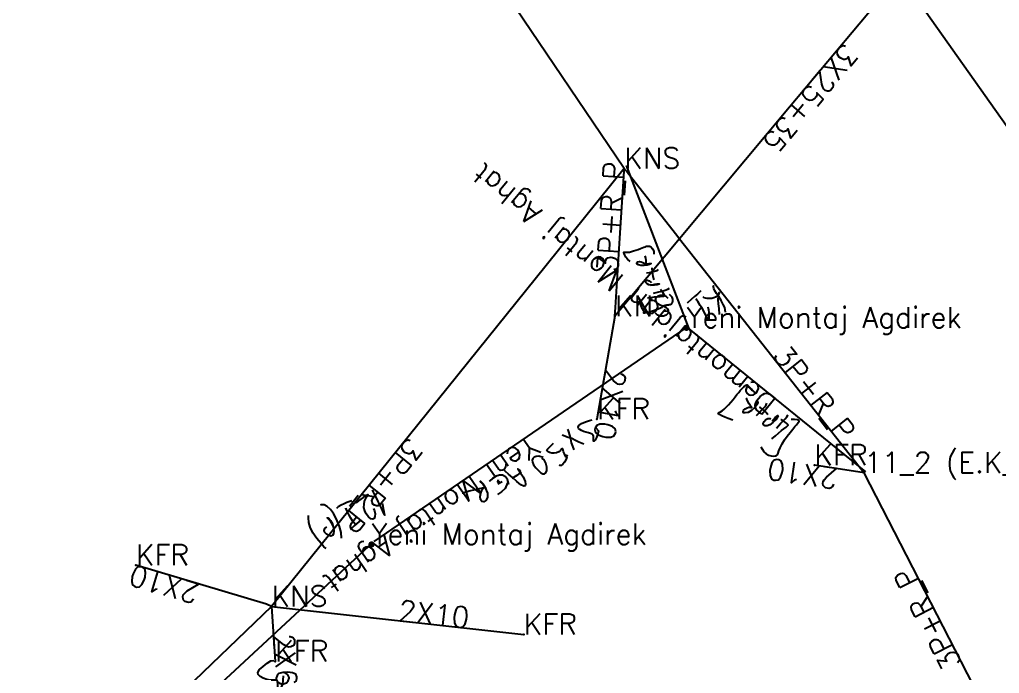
# Model space of a CAD drawing. Extents: x 510644 to 510972, y 4590403 to 4590808.
# Drawn here: x 510708.3 to 510802.9, y 4590593.4 to 4590656.6 of the extents above; entities that cross this region are included whole.
import ezdxf

# ---------------------------------------------------------------- set-up
doc = ezdxf.new("R2010")
doc.units = 0
doc.header["$MEASUREMENT"] = 0
for name, color, linetype, true_color in [('11_2_(E.K_2)', 96, 'Continuous', 0x008000), ('2X10', 96, 'Continuous', 0x008000), ('2X6', 96, 'Continuous', 0x008000), ('3P+R_P', 96, 'Continuous', 0x008000), ('3X25+35', 96, 'Continuous', 0x008000), ('Cizimler', 5, 'Continuous', 0x0000ff), ('Demontajdan_Montaj_Aghat', 96, 'Continuous', 0x008000), ('KOFRA', 96, 'Continuous', 0x008000), ('KONSOL', 96, 'Continuous', 0x008000), ('Yeni_Montaj_Agdirek', 5, 'Continuous', 0x0000ff), ('Yeni_Montaj_Aghat', 5, 'Continuous', 0x0000ff)]:
    doc.layers.add(name, color=color, linetype=linetype, true_color=true_color)
doc.layers.add('Etiket', color=7, linetype='Continuous')
doc.styles.get("Standard").update_dxf_attribs({"font": 'simplex.shx'})

msp = doc.modelspace()

# ---------------------------------------------------------------- linework, layer by layer
at = {"layer": '11_2_(E.K_2)', "color": 96, "true_color": 0x008000}
msp.add_point((510789.8739, 4590612.8192), dxfattribs=at)
at = {"layer": '2X10', "color": 96, "true_color": 0x008000}
for p, q in [((510765.7862, 4590627.9322), (510764.0486, 4590618.0008)), ((510789.8739, 4590612.8192), (510785.0598, 4590613.5463)), ((510732.6178, 4590599.9077), (510756.986, 4590597.2118))]:
    msp.add_line(p, q, dxfattribs=at)
msp.add_polyline3d([(510732.6178, 4590599.9077, 0), (510732.1258, 4590600.1268, 0), (510719.5153, 4590603.8807, 0)], dxfattribs=at)
at = {"layer": '2X6', "color": 96, "true_color": 0x008000}
msp.add_line((510732.6178, 4590599.9077), (510732.9682, 4590594.6087), dxfattribs=at)
at = {"layer": '3P+R_P', "color": 96, "true_color": 0x008000}
for p, q in [((510766.6975, 4590642.1983), (510742.8205, 4590677.51)), ((510793.7438, 4590660.3093), (510815.177, 4590629.9538)), ((510808.8202, 4590576.0166), (510789.8739, 4590612.8192)), ((510732.6178, 4590599.9077), (510708.2862, 4590576.5414))]:
    msp.add_line(p, q, dxfattribs=at)
for points in [[(510766.6975, 4590642.1983, 0), (510759.1504, 4590632.8329, 0), (510732.6178, 4590599.9077, 0)], [(510765.7862, 4590627.9322, 0), (510765.8407, 4590628.7854, 0), (510766.2671, 4590635.46, 0), (510766.682, 4590641.9552, 0), (510766.6975, 4590642.1983, 0)], [(510766.6975, 4590642.1983, 0), (510766.788, 4590642.0836, 0), (510767.0322, 4590641.774, 0), (510771.7759, 4590635.7608, 0), (510772.0452, 4590635.4194, 0), (510789.8739, 4590612.8192, 0)]]:
    msp.add_polyline3d(points, dxfattribs=at)
at = {"layer": '3X25+35', "color": 96, "true_color": 0x008000}
msp.add_polyline3d([(510793.2653, 4590660.8035, 0), (510793.2467, 4590660.7813, 0), (510782.6592, 4590648.1162, 0), (510772.0452, 4590635.4194, 0), (510765.7862, 4590627.9322, 0)], dxfattribs=at)
at = {"layer": 'Cizimler', "color": 5, "true_color": 0x0000ff}
msp.add_line((510754.8961, 4590611.9415), (510754.4927, 4590611.73), dxfattribs=at)
for points in [[(510767.2524, 4590633.2192, 0), (510766.9946, 4590633.4597, 0), (510766.8635, 4590633.6469, 0), (510766.7603, 4590633.8189, 0), (510766.6924, 4590633.978, 0), (510766.6585, 4590634.0842, 0), (510766.6585, 4590634.1298, 0), (510766.7291, 4590634.1355, 0), (510766.8543, 4590634.1261, 0), (510767.0094, 4590634.1187, 0), (510767.1898, 4590634.1346, 0), (510767.3872, 4590634.1809, 0), (510767.6058, 4590634.2479, 0), (510767.8208, 4590634.3205, 0), (510768.0434, 4590634.3889, 0), (510768.2548, 4590634.4641, 0), (510768.4366, 4590634.5373, 0), (510768.5922, 4590634.6031, 0), (510768.7408, 4590634.649, 0), (510768.855, 4590634.6859, 0), (510768.9422, 4590634.694, 0), (510769.0145, 4590634.6994, 0), (510769.0747, 4590634.7027, 0), (510769.1405, 4590634.6991, 0), (510769.2101, 4590634.6608, 0), (510769.3097, 4590634.5901, 0), (510769.4405, 4590634.4327, 0), (510769.5465, 4590634.2059, 0), (510769.5534, 4590633.9283, 0)], [(510768.666, 4590632.9383, 0), (510769.0884, 4590633.0195, 0), (510769.2336, 4590633.0302, 0), (510769.2874, 4590633.0237, 0), (510769.2725, 4590632.9911, 0), (510769.1448, 4590632.9218, 0), (510768.9143, 4590632.8549, 0), (510768.6175, 4590632.8206, 0), (510768.3081, 4590632.8354, 0), (510768.0624, 4590632.8942, 0), (510767.9229, 4590632.9869, 0), (510767.9033, 4590633.0951, 0), (510767.986, 4590633.1764, 0), (510768.1533, 4590633.2111, 0), (510768.3402, 4590633.1988, 0), (510768.5022, 4590633.1285, 0), (510768.6184, 4590633.0492, 0), (510768.6964, 4590632.9755, 0), (510768.7496, 4590632.9292, 0), (510768.7741, 4590632.9177, 0), (510768.7915, 4590632.9714, 0), (510768.8051, 4590633.1009, 0), (510768.8113, 4590633.309, 0), (510768.7722, 4590633.5453, 0), (510768.7009, 4590633.7703, 0)], [(510768.8612, 4590632.1215, 0), (510769.1383, 4590632.1463, 0), (510769.8634, 4590632.363, 0), (510770.0054, 4590632.4338, 0)], [(510769.5853, 4590631.444, 0), (510769.5037, 4590631.766, 0), (510769.4639, 4590631.9998, 0), (510769.4178, 4590632.2606, 0), (510769.3857, 4590632.5213, 0), (510769.3782, 4590632.6041, 0)], [(510769.2187, 4590630.9241, 0), (510769.6569, 4590631.0298, 0), (510769.8749, 4590631.0752, 0), (510770.0259, 4590631.0726, 0), (510770.0793, 4590631.0562, 0), (510770.0571, 4590631.0161, 0), (510769.889, 4590630.9551, 0), (510769.614, 4590630.9252, 0), (510769.3283, 4590630.9373, 0), (510769.0721, 4590630.9808, 0), (510768.8971, 4590631.0675, 0), (510768.7952, 4590631.1774, 0), (510768.774, 4590631.299, 0), (510768.8187, 4590631.394, 0), (510768.9451, 4590631.4072, 0), (510769.1082, 4590631.3436, 0), (510769.2657, 4590631.2139, 0), (510769.3056, 4590631.1586, 0)], [(510768.3128, 4590629.4135, 0), (510768.2738, 4590629.0424, 0), (510768.3297, 4590628.8557, 0), (510768.4239, 4590628.6796, 0), (510768.5146, 4590628.5326, 0), (510768.5615, 4590628.4134, 0), (510768.5781, 4590628.3444, 0), (510768.5749, 4590628.3136, 0), (510768.5488, 4590628.2945, 0), (510768.5455, 4590628.2725, 0), (510768.578, 4590628.2541, 0), (510768.6739, 4590628.2489, 0), (510768.8433, 4590628.2797, 0), (510769.1234, 4590628.3522, 0), (510769.4275, 4590628.4437, 0), (510769.7164, 4590628.5405, 0), (510769.9731, 4590628.6483, 0), (510770.1985, 4590628.7435, 0), (510770.3654, 4590628.8188, 0), (510770.4479, 4590628.8729, 0), (510770.4894, 4590628.9244, 0), (510770.5496, 4590628.9607, 0), (510770.6385, 4590628.9866, 0), (510770.7282, 4590629.0043, 0), (510770.808, 4590629.0201, 0), (510770.8707, 4590629.0299, 0), (510770.959, 4590629.0438, 0), (510771.0506, 4590629.059, 0), (510771.13, 4590629.0757, 0), (510771.1808, 4590629.0854, 0), (510771.2275, 4590629.0959, 0), (510771.2728, 4590629.1151, 0), (510771.298, 4590629.1357, 0), (510771.3326, 4590629.1795, 0), (510771.3439, 4590629.2295, 0), (510771.3651, 4590629.292, 0), (510771.3894, 4590629.3668, 0), (510771.4025, 4590629.4554, 0), (510771.3903, 4590629.5801, 0), (510771.3098, 4590629.7709, 0), (510771.0798, 4590630.0166, 0)], [(510768.9281, 4590629.7186, 0), (510769.2834, 4590629.755, 0), (510769.6144, 4590629.7948, 0), (510769.9203, 4590629.8231, 0), (510770.1552, 4590629.8509, 0), (510770.323, 4590629.8647, 0), (510770.4501, 4590629.8741, 0), (510770.5265, 4590629.8802, 0), (510770.5599, 4590629.9032, 0), (510770.5762, 4590629.9625, 0), (510770.5283, 4590630.0667, 0), (510770.4152, 4590630.216, 0), (510770.2798, 4590630.3857, 0), (510770.1848, 4590630.4993, 0)], [(510769.5293, 4590630.1747, 0), (510769.7724, 4590630.2248, 0), (510770.0225, 4590630.281, 0), (510770.3488, 4590630.3582, 0), (510770.649, 4590630.4548, 0), (510770.9146, 4590630.5399, 0), (510771.0712, 4590630.6311, 0)], [(510774.0974, 4590630.3739, 0), (510773.7644, 4590630.0569, 0), (510773.4871, 4590629.8256, 0), (510773.1598, 4590629.5561, 0), (510772.8126, 4590629.2328, 0), (510772.7647, 4590629.1897, 0)], [(510775.8968, 4590628.089, 0), (510775.8741, 4590628.6924, 0), (510775.8136, 4590629.1228, 0), (510775.7761, 4590629.5238, 0), (510775.7871, 4590629.8695, 0), (510775.8174, 4590630.1019, 0), (510775.8564, 4590630.2331, 0), (510775.8773, 4590630.2055, 0), (510775.8283, 4590630.1035, 0), (510775.7488, 4590629.9794, 0), (510775.5066, 4590629.7732, 0), (510775.3408, 4590629.6987, 0), (510775.1491, 4590629.6586, 0), (510774.9322, 4590629.6421, 0), (510774.7165, 4590629.6366, 0), (510774.5446, 4590629.6652, 0), (510774.4193, 4590629.7212, 0), (510774.3531, 4590629.7706, 0), (510774.3137, 4590629.7969, 0)], [(510776.4825, 4590628.337, 0), (510776.4149, 4590628.7767, 0), (510776.2479, 4590629.0819, 0), (510776.0456, 4590629.4624, 0), (510775.8225, 4590629.8311, 0), (510775.6158, 4590630.1239, 0), (510775.4561, 4590630.3974, 0), (510775.3645, 4590630.6082, 0), (510775.3157, 4590630.7604, 0), (510775.2997, 4590630.8443, 0), (510775.3251, 4590630.8731, 0), (510775.3612, 4590630.8511, 0)], [(510774.7716, 4590628.8481, 0), (510774.8383, 4590628.5398, 0), (510774.8589, 4590628.3085, 0), (510774.8777, 4590628.0619, 0), (510774.8828, 4590627.8452, 0), (510774.88, 4590627.684, 0), (510774.868, 4590627.5813, 0), (510774.8601, 4590627.5461, 0), (510774.8255, 4590627.5837, 0), (510774.7588, 4590627.6911, 0), (510774.6597, 4590627.8675, 0), (510774.5275, 4590628.1196, 0), (510774.3727, 4590628.4078, 0), (510774.2102, 4590628.7079, 0), (510774.0409, 4590628.9666, 0), (510773.913, 4590629.1794, 0), (510773.8044, 4590629.3414, 0), (510773.7185, 4590629.4736, 0), (510773.679, 4590629.5739, 0), (510773.6501, 4590629.608, 0)], [(510777.1831, 4590617.8982, 0), (510776.7185, 4590618.0625, 0), (510776.3995, 4590618.202, 0), (510776.1197, 4590618.3183, 0), (510775.9072, 4590618.4289, 0), (510775.7929, 4590618.5152, 0), (510775.7732, 4590618.5707, 0), (510775.849, 4590618.6229, 0), (510775.986, 4590618.6927, 0), (510776.1516, 4590618.8026, 0), (510776.3441, 4590618.9517, 0), (510776.5566, 4590619.1523, 0), (510776.7718, 4590619.3864, 0), (510776.9888, 4590619.6247, 0), (510777.2025, 4590619.8775, 0), (510777.4038, 4590620.1359, 0), (510777.5858, 4590620.368, 0), (510777.7508, 4590620.5801, 0), (510777.9058, 4590620.7696, 0), (510778.0405, 4590620.9151, 0), (510778.1395, 4590621.0096, 0), (510778.2188, 4590621.093, 0), (510778.2896, 4590621.1675, 0), (510778.3353, 4590621.217, 0), (510778.3827, 4590621.2413, 0), (510778.4341, 4590621.2672, 0), (510778.4687, 4590621.285, 0), (510778.5286, 4590621.2976, 0), (510778.6298, 4590621.25, 0), (510778.7745, 4590621.1209, 0), (510778.9592, 4590620.917, 0), (510779.0581, 4590620.769, 0)], [(510779.3466, 4590619.5133, 0), (510779.5448, 4590619.6878, 0), (510779.5876, 4590619.6706, 0), (510779.5984, 4590619.5801, 0), (510779.5031, 4590619.3804, 0), (510779.2894, 4590619.0998, 0), (510778.9805, 4590618.8296, 0), (510778.66, 4590618.6539, 0), (510778.3926, 4590618.5926, 0), (510778.2289, 4590618.6055, 0), (510778.1716, 4590618.7025, 0), (510778.2189, 4590618.857, 0), (510778.3719, 4590618.9989, 0), (510778.5669, 4590619.0986, 0), (510778.7448, 4590619.1415, 0), (510778.8835, 4590619.1484, 0), (510778.9705, 4590619.1317, 0), (510779.0083, 4590619.1224, 0), (510778.9787, 4590619.1822, 0), (510778.8829, 4590619.2894, 0), (510778.7593, 4590619.4599, 0), (510778.6412, 4590619.6853, 0), (510778.5277, 4590619.923, 0), (510778.4803, 4590620.0311, 0)], [(510779.4704, 4590618.3634, 0), (510779.6858, 4590618.5678, 0), (510779.8685, 4590618.7562, 0), (510780.0673, 4590618.9742, 0), (510780.2663, 4590619.1996, 0), (510780.403, 4590619.3884, 0), (510780.4675, 4590619.5536, 0)], [(510780.5773, 4590618.3981, 0), (510780.4161, 4590618.6302, 0), (510780.2562, 4590618.7859, 0), (510780.0422, 4590618.9527, 0), (510779.8126, 4590619.1234, 0), (510779.7478, 4590619.1691, 0)], [(510763.9558, 4590617.163, 0), (510764.2057, 4590616.8719, 0), (510764.147, 4590616.575, 0), (510764.0154, 4590616.2261, 0), (510763.8778, 4590615.9533, 0), (510763.7771, 4590615.8684, 0), (510763.7367, 4590615.8671, 0), (510763.7225, 4590615.9908, 0), (510763.7385, 4590616.184, 0), (510763.7379, 4590616.344, 0), (510763.6935, 4590616.453, 0), (510763.5975, 4590616.5335, 0), (510763.4411, 4590616.6116, 0), (510763.2355, 4590616.6683, 0), (510762.9973, 4590616.7325, 0), (510762.7635, 4590616.81, 0), (510762.5729, 4590616.8976, 0), (510762.4102, 4590616.9835, 0), (510762.2808, 4590617.1037, 0), (510762.2327, 4590617.2352, 0), (510762.308, 4590617.3755, 0), (510762.5696, 4590617.5631, 0), (510762.9582, 4590617.748, 0), (510763.3335, 4590617.8764, 0), (510763.6023, 4590617.9226, 0)], [(510779.8833, 4590615.3332, 0), (510780.0364, 4590615.0601, 0), (510780.1817, 4590614.8515, 0), (510780.3926, 4590614.6592, 0), (510780.6412, 4590614.5215, 0), (510780.9017, 4590614.4499, 0), (510781.1301, 4590614.435, 0), (510781.2972, 4590614.4411, 0), (510781.4115, 4590614.4705, 0), (510781.4901, 4590614.5658, 0), (510781.5571, 4590614.709, 0), (510781.6377, 4590614.9225, 0), (510781.7652, 4590615.2379, 0), (510781.9521, 4590615.6109, 0), (510782.172, 4590615.9909, 0), (510782.4433, 4590616.3603, 0), (510782.7234, 4590616.7225, 0), (510782.9874, 4590617.0413, 0), (510783.1794, 4590617.2755, 0), (510783.3235, 4590617.4452, 0), (510783.4385, 4590617.5727, 0), (510783.5919, 4590617.8172, 0), (510783.557, 4590617.8637, 0), (510783.4189, 4590617.9219, 0), (510783.1508, 4590617.9782, 0), (510782.8284, 4590617.9763, 0)], [(510780.9934, 4590617.7942, 0), (510781.2784, 4590618.1624, 0), (510781.4211, 4590618.292, 0), (510781.5317, 4590618.3448, 0), (510781.5715, 4590618.3278, 0), (510781.516, 4590618.1867, 0), (510781.3258, 4590617.9365, 0), (510781.0546, 4590617.6687, 0), (510780.7544, 4590617.46, 0), (510780.4864, 4590617.3515, 0), (510780.2645, 4590617.3433, 0), (510780.1328, 4590617.4283, 0), (510780.1097, 4590617.5777, 0), (510780.1991, 4590617.7765, 0), (510780.3602, 4590617.9554, 0), (510780.5669, 4590618.0552, 0), (510780.8026, 4590618.0564, 0), (510780.8695, 4590618.0341, 0)], [(510780.964, 4590616.1082, 0), (510781.2969, 4590616.3891, 0), (510781.598, 4590616.6527, 0), (510781.8888, 4590616.8909, 0), (510782.1273, 4590617.0727, 0), (510782.3226, 4590617.2245, 0), (510782.4486, 4590617.3304, 0), (510782.5007, 4590617.3987, 0), (510782.5171, 4590617.4263, 0), (510782.4918, 4590617.486, 0), (510782.4007, 4590617.5831, 0), (510782.2512, 4590617.7067, 0), (510782.0452, 4590617.8266, 0), (510781.8576, 4590617.9229, 0), (510781.8296, 4590617.9339, 0)], [(510781.3924, 4590617.1187, 0), (510781.6085, 4590617.3578, 0), (510781.7833, 4590617.5647, 0), (510782.0175, 4590617.8041, 0), (510782.2365, 4590618.0311, 0), (510782.4009, 4590618.2276, 0), (510782.5075, 4590618.3648, 0), (510782.526, 4590618.4066, 0)], [(510761.8731, 4590615.0391, 0), (510761.7371, 4590615.4001, 0), (510761.6148, 4590615.7175, 0), (510761.5361, 4590616.0823, 0), (510761.4329, 4590616.4356, 0), (510761.3274, 4590616.7596, 0), (510761.2726, 4590616.9693, 0), (510761.2352, 4590617.031, 0)], [(510762.7939, 4590615.5779, 0), (510762.3221, 4590615.7603, 0), (510762.002, 4590615.9449, 0), (510761.6283, 4590616.1181, 0), (510761.2927, 4590616.239, 0), (510761.0074, 4590616.3308, 0), (510760.8075, 4590616.4016, 0), (510760.6944, 4590616.4477, 0)], [(510761.093, 4590614.3212, 0), (510761.0041, 4590614.4954, 0), (510760.9095, 4590614.6523, 0), (510760.8388, 4590614.8336, 0), (510760.7813, 4590614.9971, 0), (510760.7426, 4590615.1071, 0), (510760.7289, 4590615.1514, 0), (510760.7026, 4590615.1456, 0), (510760.6405, 4590615.082, 0), (510760.5329, 4590614.9705, 0), (510760.369, 4590614.8498, 0), (510760.167, 4590614.757, 0), (510759.9328, 4590614.7107, 0), (510759.7064, 4590614.7255, 0), (510759.4869, 4590614.7757, 0), (510759.3335, 4590614.8458, 0), (510759.2409, 4590614.9236, 0), (510759.2255, 4590615.0063, 0), (510759.2879, 4590615.1114, 0), (510759.4426, 4590615.2489, 0), (510759.6172, 4590615.4273, 0), (510759.7573, 4590615.5895, 0), (510759.8521, 4590615.6816, 0)], [(510758.8492, 4590614.2791, 0), (510758.4362, 4590614.4129, 0), (510758.1997, 4590614.3918, 0), (510758.0057, 4590614.3121, 0), (510757.8618, 4590614.1928, 0), (510757.803, 4590614.0287, 0), (510757.8266, 4590613.8292, 0), (510757.9384, 4590613.5842, 0), (510758.1441, 4590613.2977, 0), (510758.4095, 4590613.0286, 0), (510758.6461, 4590612.827, 0), (510758.8337, 4590612.7224, 0), (510758.9902, 4590612.7132, 0), (510759.1201, 4590612.8094, 0), (510759.2096, 4590613.0349, 0), (510759.2226, 4590613.3638, 0), (510759.1292, 4590613.7404, 0), (510758.9452, 4590614.0737, 0), (510758.7292, 4590614.2131, 0)], [(510760.9767, 4590614.5445, 0), (510761.173, 4590614.4908, 0), (510761.1558, 4590614.3476, 0), (510761.0801, 4590614.1232, 0), (510760.9351, 4590613.8545, 0), (510760.7629, 4590613.639, 0), (510760.6085, 4590613.5177, 0), (510760.478, 4590613.5186, 0), (510760.4169, 4590613.5666, 0)], [(510756.693, 4590612.9924, 0), (510756.404, 4590613.1943, 0), (510756.4717, 4590613.1055, 0), (510756.6552, 4590612.8431, 0), (510756.938, 4590612.418, 0), (510757.1246, 4590611.9728, 0), (510757.1716, 4590611.7034, 0), (510757.1238, 4590611.5491, 0), (510756.9884, 4590611.5214, 0), (510756.7096, 4590611.6534, 0), (510756.3195, 4590611.9762, 0), (510755.8971, 4590612.3604, 0), (510755.519, 4590612.6681, 0), (510755.234, 4590612.9254, 0), (510755.131, 4590613.0357, 0)], [(510755.536, 4590611.6938, 0), (510755.4166, 4590612.1622, 0), (510755.2123, 4590612.4219, 0), (510754.9477, 4590612.5824, 0), (510754.6576, 4590612.5939, 0), (510754.3178, 4590612.4904, 0), (510753.9741, 4590612.2683, 0), (510753.7266, 4590612.055, 0), (510753.6416, 4590611.9817, 0)], [(510756.7307, 4590612.8986, 0), (510756.3074, 4590612.5615, 0), (510755.9974, 4590612.3602, 0), (510755.849, 4590612.2645, 0)], [(510743.3055, 4590609.8729, 0), (510743.3599, 4590609.6015, 0), (510743.3937, 4590609.3523, 0), (510743.4578, 4590609.0864, 0), (510743.5151, 4590608.8712, 0), (510743.5498, 4590608.7498, 0), (510743.5574, 4590608.7224, 0), (510743.5418, 4590608.7574, 0), (510743.4738, 4590608.8794, 0), (510743.3662, 4590609.1078, 0), (510743.2318, 4590609.4114, 0), (510743.0887, 4590609.7313, 0), (510742.9257, 4590610.0564, 0), (510742.7486, 4590610.3937, 0), (510742.5964, 4590610.698, 0), (510742.4848, 4590610.9448, 0), (510742.4142, 4590611.1099, 0), (510742.3661, 4590611.186, 0)], [(510753.3592, 4590611.2607, 0), (510753.1373, 4590611.6164, 0), (510752.9307, 4590611.834, 0), (510752.8157, 4590611.9588, 0), (510752.7975, 4590611.9917, 0), (510752.8602, 4590611.9391, 0), (510753.0243, 4590611.7602, 0), (510753.2625, 4590611.3714, 0), (510753.4713, 4590610.8419, 0), (510753.4737, 4590610.4238, 0), (510753.3288, 4590610.1261, 0), (510753.1231, 4590609.9996, 0), (510752.9291, 4590610.0425, 0), (510752.8035, 4590610.2432, 0), (510752.778, 4590610.5424, 0), (510752.8441, 4590610.8632, 0), (510752.9492, 4590611.1222, 0), (510753.0435, 4590611.2855, 0), (510753.0898, 4590611.3421, 0), (510752.9604, 4590611.3256, 0), (510752.6885, 4590611.2687, 0), (510752.2602, 4590611.1837, 0), (510751.7037, 4590611.0522, 0), (510751.0756, 4590610.8581, 0), (510751.0382, 4590610.8461, 0)], [(510755.4206, 4590611.8376, 0), (510755.2072, 4590611.2891, 0), (510754.8534, 4590610.97, 0), (510754.443, 4590610.7105, 0)], [(510742.4625, 4590609.3621, 0), (510742.579, 4590609.1522, 0), (510742.6434, 4590608.8382, 0), (510742.6093, 4590608.5887, 0), (510742.5223, 4590608.4137, 0), (510742.394, 4590608.3494, 0), (510742.2107, 4590608.3863, 0), (510741.9841, 4590608.5659, 0), (510741.7747, 4590608.8432, 0), (510741.6264, 4590609.1509, 0), (510741.5485, 4590609.4773, 0), (510741.5559, 4590609.7928, 0), (510741.6126, 4590610.0664, 0), (510741.6977, 4590610.2812, 0), (510741.7983, 4590610.4483, 0), (510741.8844, 4590610.569, 0), (510741.9347, 4590610.6325, 0), (510741.9577, 4590610.67, 0), (510741.9575, 4590610.6914, 0), (510741.913, 4590610.6933, 0), (510741.8346, 4590610.6638, 0), (510741.6916, 4590610.5693, 0), (510741.4809, 4590610.423, 0), (510741.2398, 4590610.2597, 0), (510741.0194, 4590610.1013, 0), (510740.8163, 4590609.9508, 0), (510740.7828, 4590609.9191, 0)], [(510739.3819, 4590606.495, 0), (510739.3428, 4590607.0513, 0), (510739.184, 4590607.6365, 0), (510738.9085, 4590608.3473, 0), (510738.6086, 4590608.898, 0), (510738.3055, 4590609.2872, 0), (510738.005, 4590609.5624, 0), (510737.6984, 4590609.7137, 0), (510737.4258, 4590609.7188, 0), (510737.3583, 4590609.6901, 0)], [(510740.3786, 4590610.1123, 0), (510740.1015, 4590610.0077, 0), (510739.8929, 4590609.936, 0), (510739.6271, 4590609.8161, 0), (510739.3399, 4590609.6791, 0), (510739.0668, 4590609.5156, 0), (510738.8909, 4590609.3823, 0)], [(510740.7029, 4590607.842, 0), (510740.4434, 4590608.1806, 0), (510740.2923, 4590608.4343, 0), (510740.1362, 4590608.7265, 0), (510740.0062, 4590608.9972, 0), (510739.8941, 4590609.2089, 0), (510739.8035, 4590609.3723, 0), (510739.79, 4590609.3934, 0)], [(510737.91, 4590605.5062, 0), (510737.6825, 4590605.6595, 0), (510737.4037, 4590605.9776, 0), (510737.0104, 4590606.469, 0), (510736.6266, 4590607.0267, 0), (510736.3496, 4590607.56, 0), (510736.223, 4590608.0287, 0), (510736.1876, 4590608.4669, 0), (510736.2012, 4590608.6819, 0)], [(510738.6952, 4590607.3887, 0), (510738.5174, 4590607.8353, 0), (510738.3558, 4590608.0729, 0), (510738.1986, 4590608.2732, 0), (510738.065, 4590608.4109, 0), (510737.9952, 4590608.4763, 0), (510738.071, 4590608.4582, 0), (510738.1885, 4590608.3718, 0), (510738.3333, 4590608.1967, 0), (510738.4999, 4590607.8915, 0), (510738.6256, 4590607.5115, 0), (510738.6501, 4590607.1732, 0), (510738.5993, 4590606.9164, 0), (510738.504, 4590606.748, 0), (510738.3671, 4590606.6988, 0), (510738.1569, 4590606.7494, 0), (510737.9199, 4590606.8925, 0), (510737.7479, 4590607.0851, 0), (510737.6941, 4590607.2532, 0), (510737.7702, 4590607.4334, 0), (510737.96, 4590607.5941, 0)], [(510741.2785, 4590608.2064, 0), (510741.0682, 4590608.0845, 0), (510740.8614, 4590607.9144, 0), (510740.5983, 4590607.6817, 0), (510740.3592, 4590607.4529, 0), (510740.2147, 4590607.3559, 0)], [(510733.7372, 4590593.2138, 0), (510733.6711, 4590592.3784, 0), (510733.4856, 4590592.03, 0), (510733.323, 4590591.7431, 0), (510733.2341, 4590591.6482, 0), (510733.2142, 4590591.7583, 0), (510733.2226, 4590592.0939, 0), (510733.2186, 4590592.4277, 0), (510733.1879, 4590592.6548, 0), (510733.1215, 4590592.7586, 0), (510732.9793, 4590592.8051, 0), (510732.7755, 4590592.783, 0), (510732.5056, 4590592.8016, 0), (510732.1768, 4590592.8597, 0), (510731.8224, 4590592.9944, 0), (510731.5166, 4590593.152, 0), (510731.33, 4590593.3278, 0), (510731.2873, 4590593.5273, 0), (510731.4725, 4590593.8179, 0), (510731.8202, 4590594.1224, 0), (510732.2143, 4590594.4413, 0), (510732.5526, 4590594.6476, 0), (510732.8394, 4590594.6791, 0)]]:
    msp.add_polyline3d(points, dxfattribs=at)
at = {"layer": 'Demontajdan_Montaj_Aghat', "color": 96, "true_color": 0x008000}
msp.add_polyline3d([(510790.0249, 4590612.9174, 0), (510772.9773, 4590626.7195, 0), (510766.9116, 4590642.4734, 0)], dxfattribs=at)
at = {"layer": 'KOFRA', "color": 96, "true_color": 0x008000}
for p in [(510764.0486, 4590618.0008), (510785.0598, 4590613.5463), (510719.5153, 4590603.8807), (510756.986, 4590597.2118), (510732.9682, 4590594.6087)]:
    msp.add_point(p, dxfattribs=at)
at = {"layer": 'KONSOL', "color": 96, "true_color": 0x008000}
for p in [(510766.6975, 4590642.1983), (510765.7862, 4590627.9322), (510732.6178, 4590599.9077)]:
    msp.add_point(p, dxfattribs=at)
at = {"layer": 'Yeni_Montaj_Agdirek', "color": 1, "lineweight": 211}
for p in [(510772.7075, 4590626.82217), (510742.27773, 4590605.90574)]:
    msp.add_point(p, dxfattribs=at)
at = {"layer": 'Yeni_Montaj_Aghat', "color": 5, "true_color": 0x0000ff}
msp.add_line((510772.6316, 4590626.8066), (510742.5122, 4590606.1725), dxfattribs=at)
msp.add_polyline3d([(510742.4358, 4590606.1053, 0), (510714.8435, 4590580.5165, 0), (510715.1001, 4590580.5078, 0)], dxfattribs=at)

# ---------------------------------------------------------------- texts
at = {"layer": 'Etiket', "color": 96, "true_color": 0x008000}
for s, rotation, p in [('3X25+35', 230.105771, (510787.95295, 4590654.44875)), ('Demontajdan Montaj Aghat', 141.0056318, (510781.5011, 4590619.81845)), ('3P+R_P', 86.3446849, (510766.0539, 4590632.1227)), ('3P+R_P', 308.2689743, (510780.95955, 4590624.1193)), ('2X10', 260.0759656, (510764.9174, 4590622.9665)), ('3P+R_P', 231.1365778, (510745.8841, 4590616.3703)), ('2X10', 171.411219, (510787.46685, 4590613.18275)), ('2X10', 163.4227576, (510725.82055, 4590602.00375)), ('3P+R_P', 117.2398054, (510799.34705, 4590594.4179)), ('2X10', 353.6869322, (510744.8019, 4590598.55975)), ('2X6', 273.7832149, (510732.793, 4590597.2582))]:
    msp.add_text(s, height=2, rotation=rotation, dxfattribs=at).set_placement(p)
for s, p in [('KNS', (510766.6975, 4590642.1983)), ('KNS', (510765.7862, 4590627.9322)), ('KFR', (510764.0486, 4590618.0008)), ('KFR', (510785.0598, 4590613.5463)), ('11_2 (E.K_2)', (510789.8739, 4590612.8192)), ('KFR', (510719.5153, 4590603.8807)), ('KNS', (510732.6178, 4590599.9077)), ('KFR', (510756.986, 4590597.2118)), ('KFR', (510732.9682, 4590594.6087))]:
    msp.add_text(s, height=2, dxfattribs=at).set_placement(p)
at = {"layer": 'Etiket', "color": 5, "true_color": 0x0000ff}
for p in [(510772.7075, 4590626.82217), (510742.27773, 4590605.90574)]:
    msp.add_text('Yeni Montaj Agdirek', height=2, dxfattribs=at).set_placement(p)
msp.add_text('Yeni Montaj Aghat', height=2, rotation=214.4141355, dxfattribs=at).set_placement((510757.5719, 4590616.48955))

doc.saveas('drawing.dxf')
